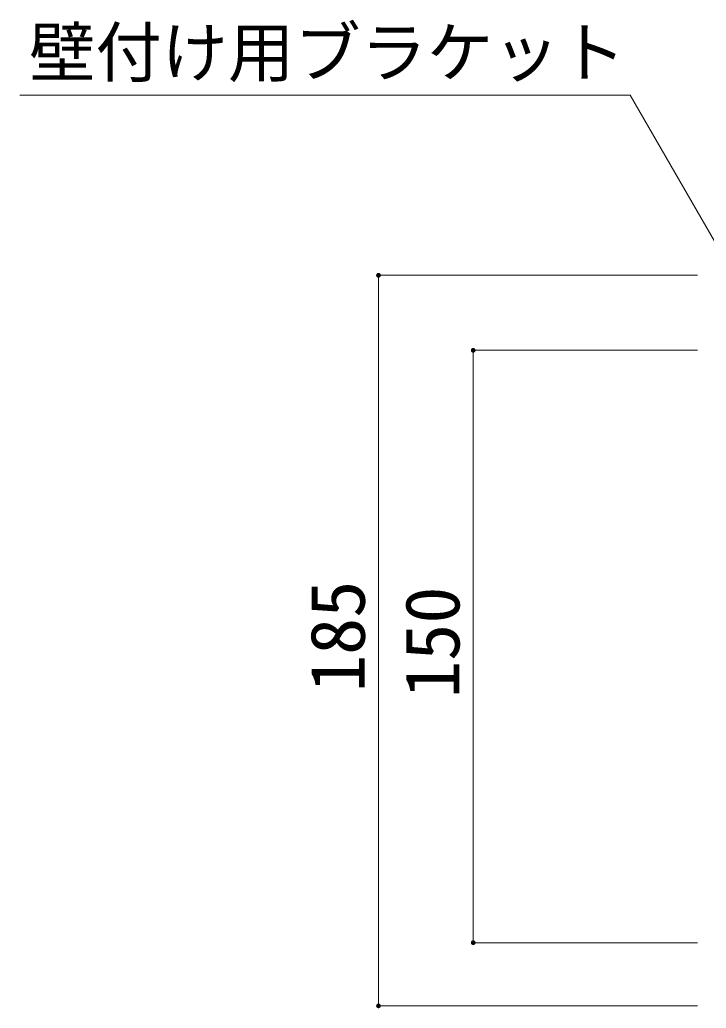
# Model space of a CAD drawing. Units: millimetres, scale not verified. Extents: x -10000 to 10000, y -6925 to 6925.
# Drawn here: x 1666 to 2753, y -4229 to -2665 of the extents above; entities that cross this region are included whole.
import ezdxf
from ezdxf.enums import TextEntityAlignment as Align

# ---------------------------------------------------------------- set-up
doc = ezdxf.new("R2010")
doc.units = ezdxf.units.MM
doc.header["$LTSCALE"] = 50
for name, color, linetype, lineweight in [('1-1_1-8', 4, 'Continuous', 9), ('1-2_1-7', 7, 'Continuous', 9), ('1-4_3-7', 7, 'Continuous', 9), ('2-D_3-8', 3, 'Continuous', 9)]:
    doc.layers.add(name, color=color, linetype=linetype, lineweight=lineweight)
doc.styles.add('ＭＳ ゴシック', font='')
doc.styles.get('ＭＳ ゴシック').set_extended_font_data('MS Gothic')

msp = doc.modelspace()

# ---------------------------------------------------------------- linework, layer by layer
at = {"layer": '1-4_3-7', "color": 3}
for p, q in [((2233.92, -3069.02), (2233.92, -4225.27)), ((2233.92, -3069.02), (2738.94, -3069.02)), ((2383.92, -3187.77), (2383.92, -4125.27)), ((2383.92, -3187.77), (2738.94, -3187.77)), ((2383.92, -4125.27), (2738.94, -4125.27)), ((2233.92, -4225.27), (2738.94, -4225.27))]:
    msp.add_line(p, q, dxfattribs=at)
at = {"layer": '1-4_3-7'}
for points in [[(2230.17, -3069.02), (2233.92, -3065.27), (2233.92, -3069.02)], [(2230.18, -3068.78), (2233.92, -3065.27), (2230.17, -3069.02)], [(2230.24, -3068.32), (2233.92, -3065.27), (2230.18, -3068.78)], [(2230.35, -3067.86), (2233.92, -3065.27), (2230.24, -3068.32)], [(2230.35, -3067.86), (2233.45, -3065.3), (2233.92, -3065.27)], [(2230.53, -3067.42), (2233.45, -3065.3), (2230.35, -3067.86)], [(2230.53, -3067.42), (2232.99, -3065.39), (2233.45, -3065.3)], [(2230.75, -3067.01), (2232.99, -3065.39), (2230.53, -3067.42)], [(2230.75, -3067.01), (2232.54, -3065.53), (2232.99, -3065.39)], [(2231.03, -3066.63), (2232.54, -3065.53), (2230.75, -3067.01)], [(2231.03, -3066.63), (2232.11, -3065.73), (2232.54, -3065.53)], [(2231.35, -3066.29), (2232.11, -3065.73), (2231.03, -3066.63)], [(2231.35, -3066.29), (2231.71, -3065.99), (2232.11, -3065.73)], [(2233.92, -3065.27), (2236.65, -3066.45), (2233.92, -3069.02)], [(2233.92, -3065.27), (2236.31, -3066.13), (2236.65, -3066.45)], [(2233.92, -3065.27), (2235.93, -3065.85), (2236.31, -3066.13)], [(2233.92, -3065.27), (2235.52, -3065.63), (2235.93, -3065.85)], [(2233.92, -3065.27), (2235.08, -3065.45), (2235.52, -3065.63)], [(2233.92, -3065.27), (2234.62, -3065.34), (2235.08, -3065.45)], [(2233.92, -3065.27), (2234.15, -3065.28), (2234.62, -3065.34)], [(2230.89, -3071.22), (2230.17, -3069.02), (2233.92, -3069.02)], [(2230.63, -3070.83), (2230.17, -3069.02), (2230.89, -3071.22)], [(2230.43, -3070.4), (2230.17, -3069.02), (2230.63, -3070.83)], [(2230.29, -3069.95), (2230.17, -3069.02), (2230.43, -3070.4)], [(2230.2, -3069.49), (2230.17, -3069.02), (2230.29, -3069.95)], [(2230.89, -3071.22), (2233.92, -3069.02), (2231.19, -3071.59)], [(2231.19, -3071.59), (2233.92, -3069.02), (2231.53, -3071.91)], [(2231.53, -3071.91), (2233.92, -3069.02), (2231.91, -3072.19)], [(2231.91, -3072.19), (2233.92, -3069.02), (2232.32, -3072.41)], [(2232.32, -3072.41), (2233.92, -3069.02), (2232.76, -3072.59)], [(2232.76, -3072.59), (2233.92, -3069.02), (2233.22, -3072.7)], [(2233.22, -3072.7), (2233.92, -3069.02), (2233.68, -3072.76)], [(2233.68, -3072.76), (2233.92, -3069.02), (2233.92, -3072.77)], [(2233.92, -3069.02), (2236.65, -3066.45), (2236.95, -3066.82)], [(2233.92, -3069.02), (2236.95, -3066.82), (2237.21, -3067.21)], [(2233.92, -3069.02), (2237.21, -3067.21), (2237.41, -3067.64)], [(2233.92, -3069.02), (2237.41, -3067.64), (2237.55, -3068.09)], [(2233.92, -3069.02), (2237.55, -3068.09), (2237.64, -3068.55)], [(2233.92, -3069.02), (2237.64, -3068.55), (2237.67, -3069.02)], [(2233.92, -3069.02), (2237.6, -3069.72), (2233.92, -3072.77)], [(2233.92, -3069.02), (2237.66, -3069.26), (2237.6, -3069.72)], [(2233.92, -3069.02), (2237.67, -3069.02), (2237.66, -3069.26)], [(2233.92, -3072.77), (2237.6, -3069.72), (2237.49, -3070.18)], [(2233.92, -3072.77), (2237.49, -3070.18), (2234.39, -3072.74)], [(2234.39, -3072.74), (2237.49, -3070.18), (2237.31, -3070.62)], [(2234.39, -3072.74), (2237.31, -3070.62), (2234.85, -3072.65)], [(2234.85, -3072.65), (2237.31, -3070.62), (2237.09, -3071.03)], [(2234.85, -3072.65), (2237.09, -3071.03), (2235.3, -3072.51)], [(2235.3, -3072.51), (2237.09, -3071.03), (2236.81, -3071.41)], [(2235.3, -3072.51), (2236.81, -3071.41), (2235.73, -3072.31)], [(2235.73, -3072.31), (2236.81, -3071.41), (2236.49, -3071.75)], [(2235.73, -3072.31), (2236.49, -3071.75), (2236.12, -3072.05)], [(2380.17, -3187.77), (2383.92, -3184.02), (2383.92, -3187.77)], [(2380.18, -3187.53), (2383.92, -3184.02), (2380.17, -3187.77)], [(2380.89, -3189.97), (2380.17, -3187.77), (2383.92, -3187.77)], [(2380.63, -3189.58), (2380.17, -3187.77), (2380.89, -3189.97)], [(2380.43, -3189.15), (2380.17, -3187.77), (2380.63, -3189.58)], [(2380.29, -3188.7), (2380.17, -3187.77), (2380.43, -3189.15)], [(2380.2, -3188.24), (2380.17, -3187.77), (2380.29, -3188.7)], [(2380.24, -3187.07), (2383.92, -3184.02), (2380.18, -3187.53)], [(2380.35, -3186.61), (2383.92, -3184.02), (2380.24, -3187.07)], [(2380.35, -3186.61), (2383.45, -3184.05), (2383.92, -3184.02)], [(2380.53, -3186.17), (2383.45, -3184.05), (2380.35, -3186.61)], [(2380.53, -3186.17), (2382.99, -3184.14), (2383.45, -3184.05)], [(2380.75, -3185.76), (2382.99, -3184.14), (2380.53, -3186.17)], [(2380.75, -3185.76), (2382.54, -3184.28), (2382.99, -3184.14)], [(2381.03, -3185.38), (2382.54, -3184.28), (2380.75, -3185.76)], [(2380.89, -3189.97), (2383.92, -3187.77), (2381.19, -3190.34)], [(2381.03, -3185.38), (2382.11, -3184.48), (2382.54, -3184.28)], [(2381.35, -3185.04), (2382.11, -3184.48), (2381.03, -3185.38)], [(2381.19, -3190.34), (2383.92, -3187.77), (2381.53, -3190.66)], [(2381.35, -3185.04), (2381.71, -3184.74), (2382.11, -3184.48)], [(2381.53, -3190.66), (2383.92, -3187.77), (2381.91, -3190.94)], [(2381.91, -3190.94), (2383.92, -3187.77), (2382.32, -3191.16)], [(2382.32, -3191.16), (2383.92, -3187.77), (2382.76, -3191.34)], [(2382.76, -3191.34), (2383.92, -3187.77), (2383.22, -3191.45)], [(2383.22, -3191.45), (2383.92, -3187.77), (2383.68, -3191.51)], [(2383.68, -3191.51), (2383.92, -3187.77), (2383.92, -3191.52)], [(2383.92, -3184.02), (2386.65, -3185.2), (2383.92, -3187.77)], [(2383.92, -3184.02), (2386.31, -3184.88), (2386.65, -3185.2)], [(2383.92, -3184.02), (2385.93, -3184.6), (2386.31, -3184.88)], [(2383.92, -3184.02), (2385.52, -3184.38), (2385.93, -3184.6)], [(2383.92, -3184.02), (2385.08, -3184.2), (2385.52, -3184.38)], [(2383.92, -3184.02), (2384.62, -3184.09), (2385.08, -3184.2)], [(2383.92, -3184.02), (2384.15, -3184.03), (2384.62, -3184.09)], [(2383.92, -3187.77), (2386.65, -3185.2), (2386.95, -3185.57)], [(2383.92, -3187.77), (2386.95, -3185.57), (2387.21, -3185.96)], [(2383.92, -3187.77), (2387.21, -3185.96), (2387.41, -3186.39)], [(2383.92, -3187.77), (2387.41, -3186.39), (2387.55, -3186.84)], [(2383.92, -3187.77), (2387.55, -3186.84), (2387.64, -3187.3)], [(2383.92, -3187.77), (2387.64, -3187.3), (2387.67, -3187.77)], [(2383.92, -3187.77), (2387.6, -3188.47), (2383.92, -3191.52)], [(2383.92, -3187.77), (2387.66, -3188.01), (2387.6, -3188.47)], [(2383.92, -3187.77), (2387.67, -3187.77), (2387.66, -3188.01)], [(2383.92, -3191.52), (2387.6, -3188.47), (2387.49, -3188.93)], [(2383.92, -3191.52), (2387.49, -3188.93), (2384.39, -3191.49)], [(2384.39, -3191.49), (2387.49, -3188.93), (2387.31, -3189.37)], [(2384.39, -3191.49), (2387.31, -3189.37), (2384.85, -3191.4)], [(2384.85, -3191.4), (2387.31, -3189.37), (2387.09, -3189.78)], [(2384.85, -3191.4), (2387.09, -3189.78), (2385.3, -3191.26)], [(2385.3, -3191.26), (2387.09, -3189.78), (2386.81, -3190.16)], [(2385.3, -3191.26), (2386.81, -3190.16), (2385.73, -3191.06)], [(2385.73, -3191.06), (2386.81, -3190.16), (2386.49, -3190.5)], [(2385.73, -3191.06), (2386.49, -3190.5), (2386.12, -3190.8)], [(2380.17, -4125.27), (2383.92, -4121.52), (2383.92, -4125.27)], [(2380.18, -4125.03), (2383.92, -4121.52), (2380.17, -4125.27)], [(2380.63, -4127.08), (2380.17, -4125.27), (2383.92, -4125.27)], [(2380.43, -4126.65), (2380.17, -4125.27), (2380.63, -4127.08)], [(2380.29, -4126.2), (2380.17, -4125.27), (2380.43, -4126.65)], [(2380.2, -4125.74), (2380.17, -4125.27), (2380.29, -4126.2)], [(2380.24, -4124.57), (2383.92, -4121.52), (2380.18, -4125.03)], [(2380.35, -4124.11), (2383.92, -4121.52), (2380.24, -4124.57)], [(2380.53, -4123.67), (2383.92, -4121.52), (2380.35, -4124.11)], [(2380.75, -4123.26), (2383.92, -4121.52), (2380.53, -4123.67)], [(2380.63, -4127.08), (2383.92, -4125.27), (2380.89, -4127.47)], [(2380.75, -4123.26), (2383.45, -4121.55), (2383.92, -4121.52)], [(2381.03, -4122.88), (2383.45, -4121.55), (2380.75, -4123.26)], [(2380.89, -4127.47), (2383.92, -4125.27), (2381.19, -4127.84)], [(2381.03, -4122.88), (2382.99, -4121.64), (2383.45, -4121.55)], [(2381.35, -4122.54), (2382.99, -4121.64), (2381.03, -4122.88)], [(2381.19, -4127.84), (2383.92, -4125.27), (2381.53, -4128.16)], [(2381.35, -4122.54), (2382.54, -4121.78), (2382.99, -4121.64)], [(2381.71, -4122.24), (2382.54, -4121.78), (2381.35, -4122.54)], [(2381.53, -4128.16), (2383.92, -4125.27), (2381.91, -4128.44)], [(2381.71, -4122.24), (2382.11, -4121.98), (2382.54, -4121.78)], [(2381.91, -4128.44), (2383.92, -4125.27), (2382.32, -4128.66)], [(2382.32, -4128.66), (2383.92, -4125.27), (2382.76, -4128.84)], [(2382.76, -4128.84), (2383.92, -4125.27), (2383.22, -4128.95)], [(2383.22, -4128.95), (2383.92, -4125.27), (2383.68, -4129.01)], [(2383.68, -4129.01), (2383.92, -4125.27), (2383.92, -4129.02)], [(2383.92, -4121.52), (2386.95, -4123.07), (2383.92, -4125.27)], [(2383.92, -4121.52), (2386.65, -4122.7), (2386.95, -4123.07)], [(2383.92, -4121.52), (2386.31, -4122.38), (2386.65, -4122.7)], [(2383.92, -4121.52), (2385.93, -4122.1), (2386.31, -4122.38)], [(2383.92, -4121.52), (2385.52, -4121.88), (2385.93, -4122.1)], [(2383.92, -4121.52), (2385.08, -4121.7), (2385.52, -4121.88)], [(2383.92, -4121.52), (2384.62, -4121.59), (2385.08, -4121.7)], [(2383.92, -4121.52), (2384.15, -4121.53), (2384.62, -4121.59)], [(2383.92, -4125.27), (2386.95, -4123.07), (2387.21, -4123.46)], [(2383.92, -4125.27), (2387.21, -4123.46), (2387.41, -4123.89)], [(2383.92, -4125.27), (2387.41, -4123.89), (2387.55, -4124.34)], [(2383.92, -4125.27), (2387.55, -4124.34), (2387.64, -4124.8)], [(2383.92, -4125.27), (2387.64, -4124.8), (2387.67, -4125.27)], [(2383.92, -4125.27), (2387.31, -4126.87), (2383.92, -4129.02)], [(2383.92, -4125.27), (2387.49, -4126.43), (2387.31, -4126.87)], [(2383.92, -4125.27), (2387.6, -4125.97), (2387.49, -4126.43)], [(2383.92, -4125.27), (2387.66, -4125.51), (2387.6, -4125.97)], [(2383.92, -4125.27), (2387.67, -4125.27), (2387.66, -4125.51)], [(2383.92, -4129.02), (2387.31, -4126.87), (2387.09, -4127.28)], [(2383.92, -4129.02), (2387.09, -4127.28), (2384.39, -4128.99)], [(2384.39, -4128.99), (2387.09, -4127.28), (2386.81, -4127.66)], [(2384.39, -4128.99), (2386.81, -4127.66), (2384.85, -4128.9)], [(2384.85, -4128.9), (2386.81, -4127.66), (2386.49, -4128)], [(2384.85, -4128.9), (2386.49, -4128), (2385.3, -4128.76)], [(2385.3, -4128.76), (2386.49, -4128), (2386.12, -4128.3)], [(2385.3, -4128.76), (2386.12, -4128.3), (2385.73, -4128.56)], [(2230.17, -4225.27), (2233.92, -4221.52), (2233.92, -4225.27)], [(2230.18, -4225.03), (2233.92, -4221.52), (2230.17, -4225.27)], [(2230.24, -4224.57), (2233.92, -4221.52), (2230.18, -4225.03)], [(2230.35, -4224.11), (2233.92, -4221.52), (2230.24, -4224.57)], [(2230.53, -4223.67), (2233.92, -4221.52), (2230.35, -4224.11)], [(2230.75, -4223.26), (2233.92, -4221.52), (2230.53, -4223.67)], [(2231.03, -4222.88), (2233.92, -4221.52), (2230.75, -4223.26)], [(2231.03, -4222.88), (2233.45, -4221.55), (2233.92, -4221.52)], [(2231.35, -4222.54), (2233.45, -4221.55), (2231.03, -4222.88)], [(2231.35, -4222.54), (2232.99, -4221.64), (2233.45, -4221.55)], [(2231.71, -4222.24), (2232.99, -4221.64), (2231.35, -4222.54)], [(2231.71, -4222.24), (2232.54, -4221.78), (2232.99, -4221.64)], [(2232.11, -4221.98), (2232.54, -4221.78), (2231.71, -4222.24)], [(2233.92, -4221.52), (2237.21, -4223.46), (2233.92, -4225.27)], [(2233.92, -4221.52), (2236.95, -4223.07), (2237.21, -4223.46)], [(2233.92, -4221.52), (2236.65, -4222.7), (2236.95, -4223.07)], [(2233.92, -4221.52), (2236.31, -4222.38), (2236.65, -4222.7)], [(2233.92, -4221.52), (2235.93, -4222.1), (2236.31, -4222.38)], [(2233.92, -4221.52), (2235.52, -4221.88), (2235.93, -4222.1)], [(2233.92, -4221.52), (2235.08, -4221.7), (2235.52, -4221.88)], [(2233.92, -4221.52), (2234.62, -4221.59), (2235.08, -4221.7)], [(2233.92, -4221.52), (2234.15, -4221.53), (2234.62, -4221.59)], [(2233.92, -4225.27), (2237.21, -4223.46), (2237.41, -4223.89)], [(2230.43, -4226.65), (2230.17, -4225.27), (2233.92, -4225.27)], [(2230.29, -4226.2), (2230.17, -4225.27), (2230.43, -4226.65)], [(2230.2, -4225.74), (2230.17, -4225.27), (2230.29, -4226.2)], [(2230.43, -4226.65), (2233.92, -4225.27), (2230.63, -4227.08)], [(2230.63, -4227.08), (2233.92, -4225.27), (2230.89, -4227.47)], [(2230.89, -4227.47), (2233.92, -4225.27), (2231.19, -4227.84)], [(2231.19, -4227.84), (2233.92, -4225.27), (2231.53, -4228.16)], [(2231.53, -4228.16), (2233.92, -4225.27), (2231.91, -4228.44)], [(2231.91, -4228.44), (2233.92, -4225.27), (2232.32, -4228.66)], [(2232.32, -4228.66), (2233.92, -4225.27), (2232.76, -4228.84)], [(2232.76, -4228.84), (2233.92, -4225.27), (2233.22, -4228.95)], [(2233.22, -4228.95), (2233.92, -4225.27), (2233.68, -4229.01)], [(2233.68, -4229.01), (2233.92, -4225.27), (2233.92, -4229.02)], [(2233.92, -4225.27), (2237.41, -4223.89), (2237.55, -4224.34)], [(2233.92, -4225.27), (2237.55, -4224.34), (2237.64, -4224.8)], [(2233.92, -4225.27), (2237.64, -4224.8), (2237.67, -4225.27)], [(2233.92, -4225.27), (2237.09, -4227.28), (2233.92, -4229.02)], [(2233.92, -4225.27), (2237.31, -4226.87), (2237.09, -4227.28)], [(2233.92, -4225.27), (2237.49, -4226.43), (2237.31, -4226.87)], [(2233.92, -4225.27), (2237.6, -4225.97), (2237.49, -4226.43)], [(2233.92, -4225.27), (2237.66, -4225.51), (2237.6, -4225.97)], [(2233.92, -4225.27), (2237.67, -4225.27), (2237.66, -4225.51)], [(2233.92, -4229.02), (2237.09, -4227.28), (2236.81, -4227.66)], [(2233.92, -4229.02), (2236.81, -4227.66), (2234.39, -4228.99)], [(2234.39, -4228.99), (2236.81, -4227.66), (2236.49, -4228)], [(2234.39, -4228.99), (2236.49, -4228), (2234.85, -4228.9)], [(2234.85, -4228.9), (2236.49, -4228), (2236.12, -4228.3)], [(2234.85, -4228.9), (2236.12, -4228.3), (2235.3, -4228.76)], [(2235.3, -4228.76), (2236.12, -4228.3), (2235.73, -4228.56)]]:
    msp.add_solid(points, dxfattribs=at)
at = {"layer": '2-D_3-8'}
for p, q in [((2632.64, -2784.19), (1665.68, -2784.19)), ((2809.55, -3090.61), (2632.64, -2784.19))]:
    msp.add_line(p, q, dxfattribs=at)

# ---------------------------------------------------------------- texts
at = {"layer": '1-1_1-8', "style": 'ＭＳ ゴシック'}
msp.add_text('壁付け用ブラケット', height=76.98, dxfattribs=at).set_placement((1680.53, -2777.71), align=Align.BOTTOM_LEFT)
at = {"layer": '1-2_1-7', "color": 4, "style": 'ＭＳ ゴシック'}
for s, p in [('185', (2238.12, -3728.71)), ('150', (2388.12, -3738.08))]:
    msp.add_text(s, height=86.51, rotation=90, dxfattribs=at).set_placement(p, align=Align.BOTTOM_LEFT)

doc.saveas('drawing.dxf')
